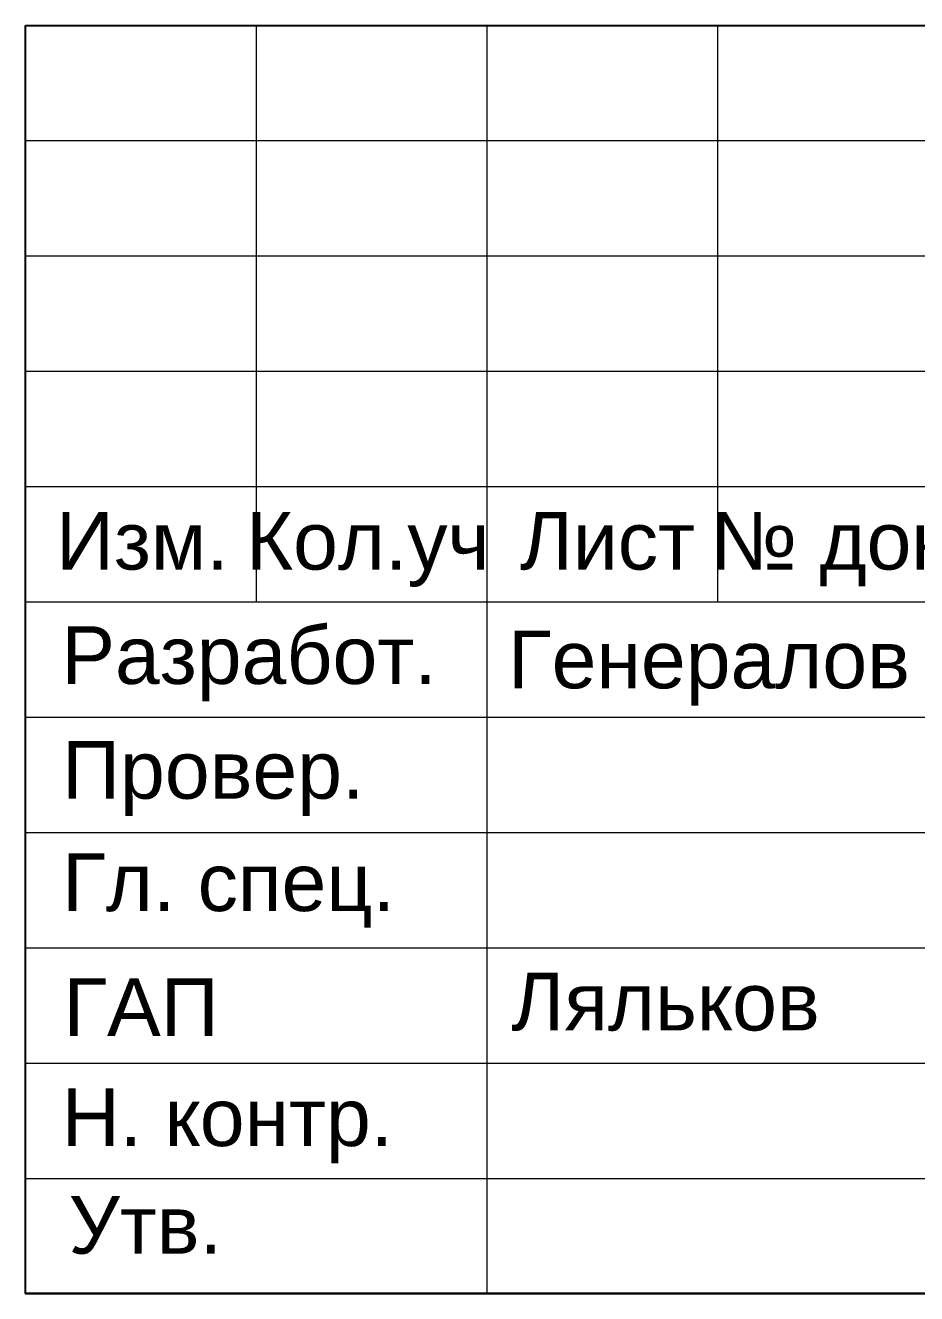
# Model space of a CAD drawing. Header units: metres. Extents: x 0 to 40.5, y 0.1 to 28.3.
# Drawn here: x 22 to 25.86, y 0.5 to 6 of the extents above; entities that cross this region are included whole.
import ezdxf
from ezdxf.enums import TextEntityAlignment as Align

# ---------------------------------------------------------------- set-up
doc = ezdxf.new("R2010")
doc.units = ezdxf.units.M
doc.header["$MEASUREMENT"] = 0
doc.layers.add('Level 63', color=7, linetype='Continuous', lineweight=0)
doc.layers.add('YOLO_STAMP', color=1, linetype='Continuous')
doc.styles.add('Style-Arial', font='arial.ttf')

msp = doc.modelspace()

# ---------------------------------------------------------------- linework, layer by layer
msp.add_line((21.99999162, 0.49999259), (40.49999162, 0.49999259))
at = {"layer": 'Level 63', "color": 7, "linetype": 'Continuous', "lineweight": 13}
for p, q in [((21.99999162, 5.99999259), (40.49999162, 5.99999259)), ((21.99999162, 5.99999259), (21.99999162, 0.49999259)), ((22.99999162, 5.99999259), (22.99999162, 3.49999259)), ((23.99999162, 5.99999259), (23.99999162, 0.49999259)), ((24.99999162, 5.99999259), (24.99999162, 3.49999259)), ((21.99999162, 3.99999259), (28.49999162, 3.99999259)), ((21.99999162, 3.49999259), (28.49999162, 3.49999259))]:
    msp.add_line(p, q, dxfattribs=at)
at = {"layer": 'Level 63', "color": 7, "linetype": 'Continuous', "lineweight": 0}
for p, q in [((21.99999162, 5.49999259), (28.49999162, 5.49999259)), ((21.99999162, 4.99999259), (28.49999162, 4.99999259)), ((21.99999162, 4.49999259), (28.49999162, 4.49999259)), ((21.99999162, 2.99999259), (28.49999162, 2.99999259)), ((21.99999162, 2.49999259), (28.49999162, 2.49999259)), ((21.99999162, 1.99999259), (28.49999162, 1.99999259)), ((21.99999162, 1.49999259), (28.49999162, 1.49999259)), ((21.99999162, 0.99999259), (28.49999162, 0.99999259))]:
    msp.add_line(p, q, dxfattribs=at)
at = {"layer": 'YOLO_STAMP'}
msp.add_lwpolyline([(21.99999162, 5.99999259), (40.49999162, 5.99999259), (40.49999162, 0.49999259), (21.99999162, 0.49999259)], close=True, dxfattribs=at)

# ---------------------------------------------------------------- texts
at = {"color": 7, "linetype": 'Continuous', "lineweight": 0, "style": 'Style-Arial'}
msp.add_text('Генералов', height=0.25, dxfattribs=at).set_placement((24.96294315, 3.37506691), align=Align.TOP_CENTER)
at = {"color": 7, "lineweight": 13, "style": 'Style-Arial'}
msp.add_text('Ляльков', height=0.25, dxfattribs=at).set_placement((24.106559, 1.89125511), align=Align.TOP_LEFT)
at = {"layer": 'Level 63', "color": 7, "linetype": 'Continuous', "lineweight": 0, "style": 'Style-Arial'}
for s, p in [('Изм.', (22.50703945, 3.76500259)), ('Кол.уч', (23.48435959, 3.76500259)), ('Лист', (24.52275726, 3.76500259)), ('№ док', (25.48165857, 3.76500259)), ('Разработ.', (22.96893764, 3.26904028)), ('Провер.', (22.81430048, 2.77130921)), ('Гл. спец.', (22.88057355, 2.28407941)), ('ГАП', (22.50118512, 1.74257593)), ('Н. контр.', (22.87547265, 1.26500259)), ('Утв.', (22.51952487, 0.79819269))]:
    msp.add_text(s, height=0.25, dxfattribs=at).set_placement(p, align=Align.MIDDLE_CENTER)

doc.saveas('drawing.dxf')
